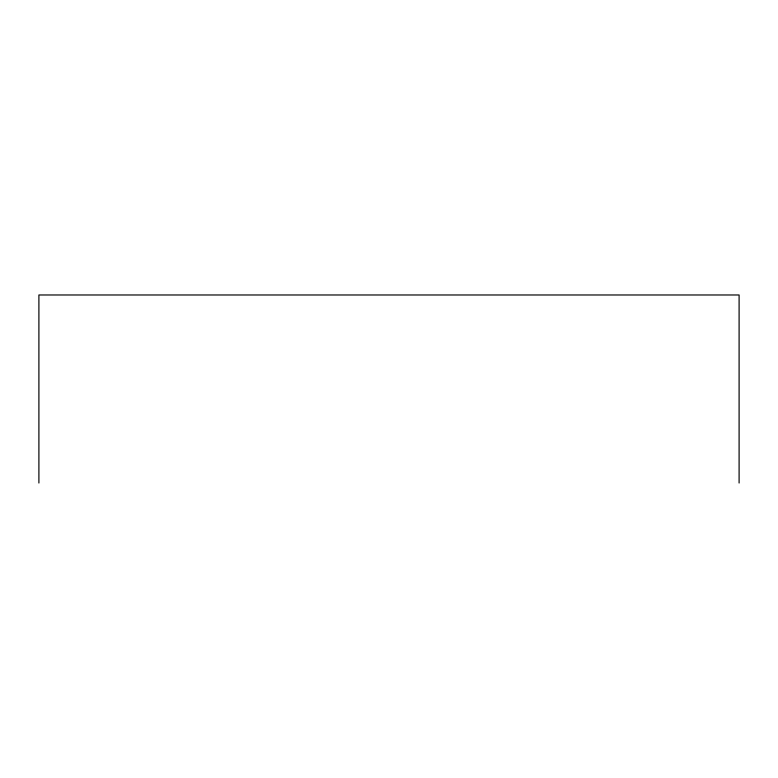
<?xml version="1.0" encoding="UTF-8"?>
<svg xmlns="http://www.w3.org/2000/svg" width="778" height="778" viewBox="0 0 778 778"><rect width="100%" height="100%" fill="white"/><g stroke="black" fill="none" stroke-linecap="round" stroke-linejoin="round"><path stroke-width="1.17" d="M739.1 483.021L739.1 294.979L38.9 294.979L38.9 483.021"/></g></svg>
